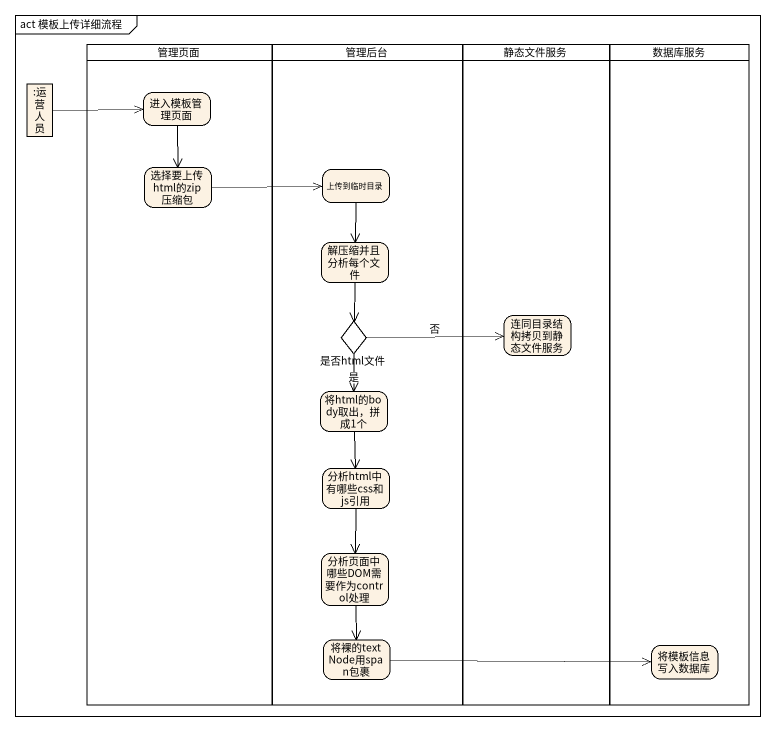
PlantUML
@startuml
mainframe act 模板上传详细流程
hide empty description
state 管理页面 <<partition>> {
  state 进入模板管理页面
  state 选择要上传html的zip压缩包
}
state 管理后台 <<partition>> {
  state 上传到临时目录
  state 解压缩并且分析每个文件
  state 是否html文件 <<choice>>
  state "将html的body取出，拼成1个" as 将html的body取出_拼成1个
  state 分析html中有哪些css和js引用
  state 分析页面中哪些DOM需要作为control处理
  state 将裸的textNode用span包裹
}
state 静态文件服务 <<partition>> {
  state 连同目录结构拷贝到静态文件服务
}
state 数据库服务 <<partition>> {
  state 将模板信息写入数据库
}
state ":运营人员" as 运营人员 <<object>>
运营人员 -right-> 进入模板管理页面
进入模板管理页面 --> 选择要上传html的zip压缩包
选择要上传html的zip压缩包 -right-> 上传到临时目录
上传到临时目录 --> 解压缩并且分析每个文件
解压缩并且分析每个文件 --> 是否html文件
是否html文件 -right-> 连同目录结构拷贝到静态文件服务 : 否
是否html文件 --> 将html的body取出_拼成1个 : 是
将html的body取出_拼成1个 --> 分析html中有哪些css和js引用
分析html中有哪些css和js引用 --> 分析页面中哪些DOM需要作为control处理
分析页面中哪些DOM需要作为control处理 --> 将裸的textNode用span包裹
将裸的textNode用span包裹 -right-> 将模板信息写入数据库
@enduml
